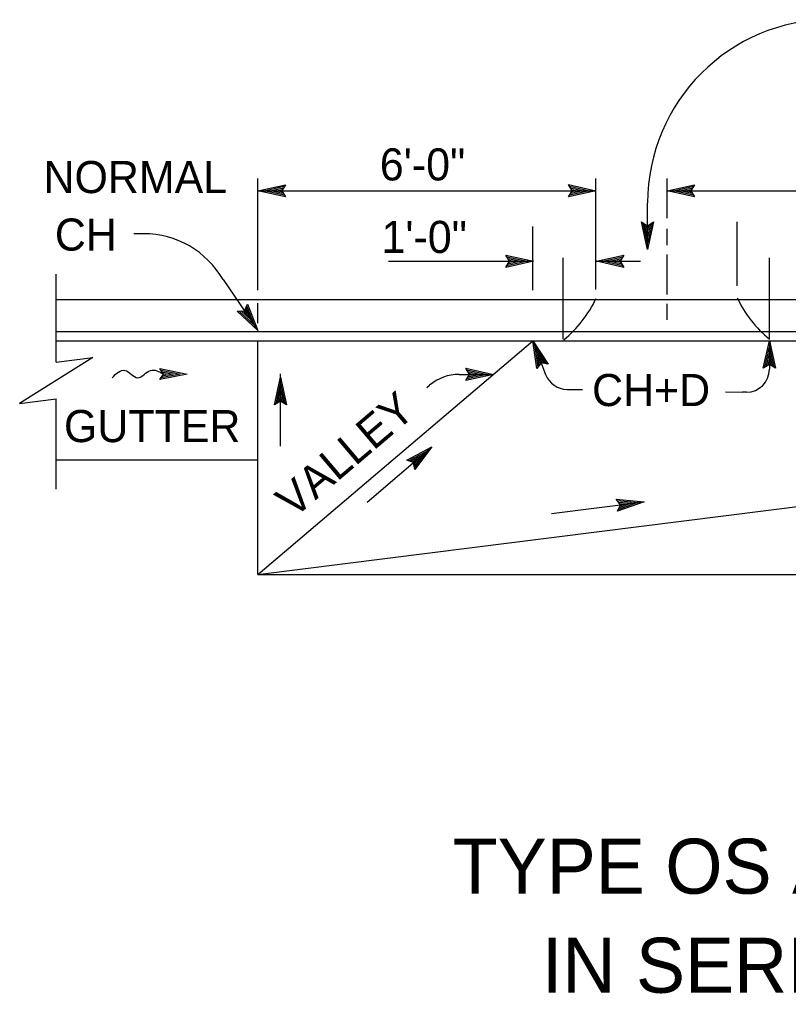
# Model space of a CAD drawing. Extents: x -894 to 866, y -472 to 714.
# Drawn here: x -378.5 to -210.8, y 186 to 398.4 of the extents above; entities that cross this region are included whole.
import ezdxf

# ---------------------------------------------------------------- set-up
doc = ezdxf.new("R2010")
doc.units = 0
for name, color, linetype in [('df_DETAIL-anno', 7, 'Continuous'), ('df_FLOW-LINE', 7, 'Continuous'), ('mc_CURB-GUTTER', 7, 'Continuous'), ('pp_PRESENTATION', 7, 'Continuous'), ('str_Concrete-A', 7, 'Continuous')]:
    doc.layers.add(name, color=color, linetype=linetype)

msp = doc.modelspace()

# ---------------------------------------------------------------- linework, layer by layer
at = {"layer": 'df_DETAIL-anno'}
for p, q in [((-326.5, 339.4), (-326.5, 363.73)), ((-252.75, 339.54), (-252.75, 363.73)), ((-237.25, 363.73), (-237.25, 363.73)), ((-237.25, 355.12), (-237.25, 363.73)), ((-326.5, 361.08), (-320.5, 362.41)), ((-326.5, 340.34), (-326.5, 361.6)), ((-320.5, 359.74), (-326.5, 361.08)), ((-326.5, 361.08), (-326.5, 361.08)), ((-326.5, 361.08), (-279.1, 361.08)), ((-320.71, 360.1), (-325.12, 361.08)), ((-325.11, 361.08), (-320.73, 362.05)), ((-323.73, 361.08), (-320.91, 361.71)), ((-320.95, 360.46), (-323.73, 361.08)), ((-322.35, 361.08), (-321.14, 361.35)), ((-321.12, 360.8), (-322.35, 361.08)), ((-320.5, 362.41), (-321.3, 361.08)), ((-321.3, 361.08), (-320.5, 359.74)), ((-320.5, 362.41), (-320.5, 362.41)), ((-279.1, 361.08), (-252.75, 361.08)), ((-257.95, 361.08), (-258.75, 362.42)), ((-258.75, 362.42), (-258.75, 362.42)), ((-258.75, 362.42), (-252.75, 361.08)), ((-252.75, 361.08), (-258.75, 359.75)), ((-258.75, 359.75), (-257.95, 361.08)), ((-258.54, 362.07), (-254.13, 361.08)), ((-254.14, 361.08), (-258.52, 360.11)), ((-255.52, 361.08), (-258.34, 360.46)), ((-258.3, 361.71), (-255.52, 361.08)), ((-258.13, 361.36), (-256.9, 361.08)), ((-256.9, 361.08), (-258.11, 360.82)), ((-252.75, 361.08), (-252.75, 361.08)), ((-237.25, 361.08), (-231.25, 362.41)), ((-237.25, 361.08), (-188.3, 361.08)), ((-231.25, 359.74), (-237.25, 361.08)), ((-237.25, 361.08), (-237.25, 361.08)), ((-231.47, 360.1), (-235.87, 361.08)), ((-235.86, 361.08), (-231.49, 362.05)), ((-234.49, 361.08), (-231.67, 361.71)), ((-231.7, 360.46), (-234.49, 361.08)), ((-233.11, 361.08), (-231.9, 361.35)), ((-231.88, 360.8), (-233.11, 361.08)), ((-231.25, 362.41), (-232.05, 361.08)), ((-232.05, 361.08), (-231.25, 359.74)), ((-231.25, 362.41), (-231.25, 362.41)), ((-320.5, 359.74), (-320.5, 359.74)), ((-258.75, 359.75), (-258.75, 359.75)), ((-231.25, 359.74), (-231.25, 359.74)), ((-241.51, 348.27), (-241.51, 358.39)), ((-266.5, 339.4), (-266.5, 353.3)), ((-241.51, 348.27), (-242.84, 354.27)), ((-242.84, 354.27), (-242.84, 354.27)), ((-242.84, 354.27), (-241.51, 353.47)), ((-241.52, 349.66), (-242.48, 354.03)), ((-241.51, 351.03), (-242.14, 353.85)), ((-241.51, 352.41), (-241.78, 353.62)), ((-241.51, 353.47), (-240.17, 354.27)), ((-240.17, 354.27), (-241.51, 348.27)), ((-240.53, 354.05), (-241.51, 349.65)), ((-240.89, 353.82), (-241.51, 351.03)), ((-241.23, 353.64), (-241.51, 352.41)), ((-240.17, 354.27), (-240.17, 354.27)), ((-237.25, 349.23), (-237.25, 352.77)), ((-221.92, 340.36), (-221.92, 354.34)), ((-351.42, 351.72), (-353.52, 351.72)), ((-271.6, 345.71), (-272.4, 347.05)), ((-272.4, 347.05), (-272.4, 347.05)), ((-272.4, 347.05), (-266.4, 345.71)), ((-272.18, 346.69), (-267.78, 345.71)), ((-271.95, 346.33), (-269.16, 345.71)), ((-252.66, 345.71), (-246.66, 347.04)), ((-251.27, 345.71), (-246.89, 346.68)), ((-249.89, 345.7), (-247.07, 346.33)), ((-246.66, 347.04), (-247.46, 345.71)), ((-246.66, 347.04), (-246.66, 347.04)), ((-241.51, 348.27), (-241.51, 348.27)), ((-237.25, 338.45), (-237.25, 347.18)), ((-298.01, 345.71), (-266.4, 345.71)), ((-266.4, 345.71), (-272.4, 344.38)), ((-272.4, 344.38), (-271.6, 345.71)), ((-272.4, 344.38), (-272.4, 344.38)), ((-267.79, 345.7), (-272.17, 344.74)), ((-269.16, 345.71), (-271.99, 345.08)), ((-271.77, 345.98), (-270.54, 345.71)), ((-270.54, 345.71), (-271.75, 345.44)), ((-266.4, 345.71), (-266.4, 345.71)), ((-252.66, 345.71), (-243.06, 345.71)), ((-246.66, 344.37), (-252.66, 345.71)), ((-252.66, 345.71), (-252.66, 345.71)), ((-246.87, 344.72), (-251.28, 345.71)), ((-247.11, 345.08), (-249.89, 345.7)), ((-248.51, 345.7), (-247.3, 345.97)), ((-247.28, 345.43), (-248.51, 345.7)), ((-247.46, 345.71), (-246.66, 344.37)), ((-246.66, 344.37), (-246.66, 344.37)), ((-334.1, 341.72), (-326.49, 330.64)), ((-329.43, 334.92), (-328.78, 336.34)), ((-328.95, 335.96), (-327.27, 331.78)), ((-328.78, 336.34), (-328.78, 336.34)), ((-328.78, 336.34), (-326.49, 330.64)), ((-326.5, 332.23), (-326.5, 336.56)), ((-237.25, 332.97), (-237.25, 336.45)), ((-330.98, 334.83), (-329.43, 334.92)), ((-326.49, 330.64), (-330.98, 334.83)), ((-330.98, 334.83), (-330.98, 334.83)), ((-327.28, 331.78), (-330.55, 334.84)), ((-328.05, 332.92), (-330.17, 334.89)), ((-328.83, 334.06), (-329.74, 334.9)), ((-329.3, 335.22), (-328.83, 334.06)), ((-329.12, 335.57), (-328.05, 332.92)), ((-326.49, 330.64), (-326.49, 330.64)), ((-266.52, 328.39), (-263.73, 321.01)), ((-265.65, 322.3), (-266.52, 328.39)), ((-266.52, 328.39), (-266.52, 328.39)), ((-266.52, 328.39), (-263.15, 323.25)), ((-265.39, 322.63), (-266.03, 327.1)), ((-216.26, 322.39), (-214.92, 328.39)), ((-214.92, 328.39), (-214.92, 322.16)), ((-214.92, 328.39), (-214.92, 328.39)), ((-214.92, 328.39), (-213.59, 322.39)), ((-266.02, 327.09), (-263.57, 323.34)), ((-265.14, 322.98), (-265.54, 325.8)), ((-265.54, 325.8), (-263.96, 323.38)), ((-215.9, 322.6), (-214.92, 327.01)), ((-215.54, 322.84), (-214.92, 325.62)), ((-214.92, 327), (-213.95, 322.62)), ((-214.92, 325.62), (-214.3, 322.8)), ((-264.68, 323.53), (-265.65, 322.3)), ((-264.88, 323.27), (-265.06, 324.51)), ((-265.06, 324.51), (-264.38, 323.48)), ((-263.15, 323.25), (-264.68, 323.53)), ((-263.15, 323.25), (-263.15, 323.25)), ((-214.92, 323.19), (-216.26, 322.39)), ((-215.2, 323.01), (-214.92, 324.24)), ((-214.92, 324.24), (-214.65, 323.03)), ((-213.59, 322.39), (-214.92, 323.19)), ((-321.56, 320.42), (-321.56, 321.15)), ((-282.57, 321.04), (-275.13, 321.04)), ((-280.33, 321.04), (-281.13, 322.38)), ((-281.13, 322.38), (-281.13, 322.38)), ((-281.13, 322.38), (-275.13, 321.04)), ((-275.13, 321.04), (-281.13, 319.71)), ((-281.13, 319.71), (-280.33, 321.04)), ((-280.92, 322.03), (-276.51, 321.04)), ((-276.53, 321.04), (-280.9, 320.07)), ((-277.9, 321.05), (-280.72, 320.42)), ((-280.68, 321.67), (-277.9, 321.05)), ((-280.51, 321.32), (-279.28, 321.05)), ((-279.28, 321.05), (-280.49, 320.78)), ((-275.13, 321.04), (-275.13, 321.04)), ((-265.65, 322.3), (-265.65, 322.3)), ((-216.26, 322.39), (-216.26, 322.39)), ((-213.59, 322.39), (-213.59, 322.39)), ((-289.61, 318.18), (-289.04, 318.66)), ((-281.13, 319.71), (-281.13, 319.71)), ((-259.05, 317.78), (-256.88, 317.78)), ((-256.88, 317.78), (-255.69, 317.76)), ((-224.49, 317.23), (-220.77, 317.16)), ((-219.92, 317.16), (-220.77, 317.16))]:
    msp.add_line(p, q, dxfattribs=at)
for centre, radius, start, end in [((-201.48, 358.43), 40, 90, 180), ((-351.42, 331.72), 20, 30, 90), ((-282.57, 311.04), 10, 90, 130.3646), ((-259.05, 322.78), 5, 200.7176, 270.0005), ((-219.92, 322.16), 5, 270, 0)]:
    msp.add_arc(centre, radius, start, end, dxfattribs=at)
at = {"layer": 'df_FLOW-LINE'}
for p, q in [((-347.9, 322.32), (-341.9, 321.12)), ((-347.1, 321.12), (-347.9, 322.32)), ((-341.9, 321.12), (-347.9, 319.92)), ((-347.9, 319.92), (-347.1, 321.12)), ((-347.66, 321.97), (-343.43, 321.12)), ((-343.43, 321.12), (-347.65, 320.28)), ((-347.43, 321.61), (-344.96, 321.12)), ((-344.96, 321.12), (-347.42, 320.63)), ((-347.19, 321.26), (-346.49, 321.12)), ((-346.49, 321.12), (-347.17, 320.98)), ((-347.1, 321.12), (-347.1, 321.12)), ((-341.9, 321.12), (-341.9, 321.12)), ((-347.9, 319.92), (-347.9, 319.92))]:
    msp.add_line(p, q, dxfattribs=at)
msp.add_spline([(-358.3, 320.32), (-355.5, 321.92), (-352.7, 320.32), (-349.9, 321.92), (-347.1, 321.12)], degree=3, dxfattribs=at)
at = {"layer": 'mc_CURB-GUTTER'}
for p, q in [((-259.92, 328.74), (-259.92, 346.42)), ((-214.92, 328.74), (-214.92, 346.42)), ((-370.5, 337.39), (-16, 337.39)), ((-370.5, 330.39), (-10.54, 330.39)), ((-370.5, 328.39), (-6.9, 328.39))]:
    msp.add_line(p, q, dxfattribs=at)
for centre, radius, start, end in [((-199.07, 348.3), 25.18, 204.8444, 230.9877), ((-276.05, 348.52), 25.74, 309.2989, 334.869)]:
    msp.add_arc(centre, radius, start, end, dxfattribs=at)
at = {"layer": 'pp_PRESENTATION'}
for p, q in [((-322.9, 314.42), (-321.56, 320.42)), ((-322.54, 314.64), (-321.56, 319.04)), ((-321.56, 305.41), (-321.56, 320.42)), ((-321.56, 320.42), (-321.56, 320.42)), ((-321.56, 320.42), (-320.23, 314.42)), ((-321.55, 319.03), (-320.59, 314.66)), ((-322.18, 314.87), (-321.56, 317.66)), ((-321.56, 317.66), (-320.93, 314.84)), ((-321.56, 315.22), (-322.9, 314.42)), ((-322.9, 314.42), (-322.9, 314.42)), ((-321.84, 315.05), (-321.56, 316.28)), ((-321.56, 316.28), (-321.29, 315.07)), ((-320.23, 314.42), (-321.56, 315.22)), ((-320.23, 314.42), (-320.23, 314.42)), ((-302.68, 293.21), (-288.56, 305.21)), ((-294, 302.34), (-288.56, 305.21)), ((-293.61, 302.21), (-289.61, 304.31)), ((-289.62, 304.3), (-292.33, 300.73)), ((-288.56, 305.21), (-292.27, 300.31)), ((-288.56, 305.21), (-288.56, 305.21)), ((-292.52, 301.84), (-294, 302.34)), ((-294, 302.34), (-294, 302.34)), ((-293.19, 302.09), (-290.67, 303.42)), ((-292.84, 301.94), (-291.72, 302.53)), ((-292.27, 300.31), (-292.52, 301.84)), ((-291.72, 302.53), (-292.47, 301.54)), ((-290.67, 303.42), (-292.42, 301.11)), ((-292.27, 300.31), (-292.27, 300.31)), ((-262.47, 290.72), (-242.26, 293.27)), ((-247.42, 292.62), (-248.38, 293.85)), ((-248.38, 293.85), (-248.38, 293.85)), ((-248.38, 293.85), (-242.26, 293.27)), ((-248.12, 293.53), (-243.63, 293.1)), ((-242.26, 293.27), (-248.04, 291.2)), ((-247.84, 293.2), (-245, 292.93)), ((-242.26, 293.27), (-242.26, 293.27)), ((-248.04, 291.2), (-247.42, 292.62)), ((-248.04, 291.2), (-248.04, 291.2)), ((-243.64, 293.1), (-247.86, 291.59)), ((-245, 292.93), (-247.72, 291.95)), ((-247.62, 292.88), (-246.37, 292.76)), ((-246.37, 292.76), (-247.54, 292.34))]:
    msp.add_line(p, q, dxfattribs=at)
at = {"layer": 'str_Concrete-A'}
for p, q in [((-370.5, 334.55), (-370.5, 342.88)), ((-370.5, 323.69), (-370.5, 334.69)), ((-326.5, 277.39), (-266.5, 328.39)), ((-326.5, 277.39), (-326.5, 328.39)), ((-370.5, 304.69), (-370.5, 315.69)), ((-326.5, 277.39), (-33.5, 314.39)), ((-370.5, 296), (-370.5, 314.27)), ((-370.5, 302.39), (-326.5, 302.39)), ((-326.5, 277.39), (-33.5, 277.39))]:
    msp.add_line(p, q, dxfattribs=at)
msp.add_lwpolyline([(-370.5, 323.69), (-362.5, 324.69), (-378.5, 314.69), (-370.5, 315.69)], dxfattribs=at)

# ---------------------------------------------------------------- texts
at = {"layer": 'df_DETAIL-anno'}
for s, height, p in [('6\'-0"', 7, (-299.9, 363.33)), ('NORMAL', 7, (-373.25, 360.57)), ('CH', 7, (-370.78, 348.03)), ('1\'-0"', 7, (-299.54, 347.52)), ('CH+D', 7, (-253.6, 314.13)), ('GUTTER', 7, (-368.79, 306.27)), ('TYPE OS AND OL INLETS', 12, (-284, 207.8)), ('IN SERIES ON GRADE', 12, (-264.53, 186.2))]:
    msp.add_text(s, height=height, dxfattribs=at).set_placement(p)
msp.add_text('VALLEY', height=7, rotation=40.3645, dxfattribs=at).set_placement((-318.72, 289.48))

doc.saveas('drawing.dxf')
